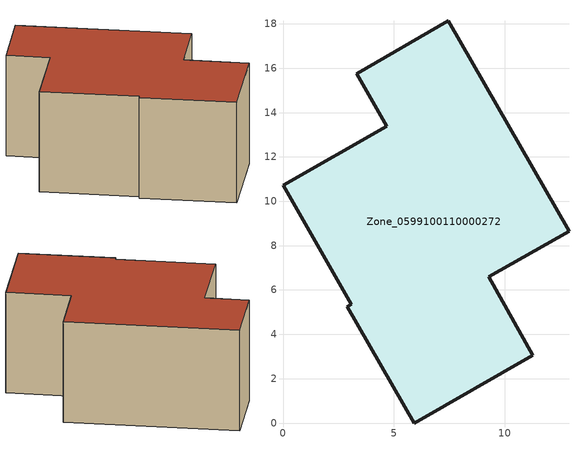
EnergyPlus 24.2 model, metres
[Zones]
Zone_0599100110000272
 floor ground (C_G): 4.67,13.39 3.33,15.76 7.44,18.13 12.9,8.65 9.28,6.59 11.27,3.06 5.91,0 2.9,5.25 3.08,5.36 0,10.73 z0
 wall outside (C_F): 3.08,5.36 2.9,5.25 5.91,0 11.27,3.06 9.28,6.59 12.9,8.65 7.44,18.13 3.33,15.76 4.67,13.39 0,10.73 3.08,5.36 z0:6.71
 roof outside (C_R): 4.67,13.39 0,10.73 3.08,5.36 2.9,5.25 5.91,0 11.27,3.06 9.28,6.59 12.9,8.65 7.44,18.13 3.33,15.76 z6.71
[BUILDING]
Pand.0599100110000272: North Axis=0; Terrain=City; Loads Convergence Tolerance Value=0.04; Temperature Convergence Tolerance Value=0.4; Solar Distribution=FullExterior; Maximum Number of Warmup Days=25; Minimum Number of Warmup Days=1
[Site:Location]
Rotterdam.The.Hague.AP_ZH_NLD Design_Conditions: Latitude=51.96; Longitude=4.45; Time Zone=1; Elevation=-4.5
[SITE:GROUNDTEMPERATURE:BUILDINGSURFACE]
18, 18, 18, 18, 18, 18, 18, 18, 18, 18, 18, 18
[MATERIAL] Thermal Absorptance=0.9; Solar Absorptance=0.7; Visible Absorptance=0.7
Name | Roughness | Thickness | Conductivity | Density | Specific Heat
G.D.2015-2018 | MediumSmooth | 0.15 | 0.0428571 | 540 | 1210
F.D.2015-2018 | Rough | 0.3 | 0.0666667 | 1920 | 840
R.D.2015-2018 | MediumRough | 0.2 | 0.0333333 | 1500 | 1000
[CONSTRUCTION]
C_G: G.D.2015-2018
C_F: F.D.2015-2018
C_R: R.D.2015-2018
[ZONE]
Zone_0599100110000272: Type=1; Multiplier=1; Ceiling Height=Autocalculate; Volume=Autocalculate; Floor Area=autocalculate; Part of Total Floor Area=Yes
[ZONEINFILTRATION:DESIGNFLOWRATE]
Infil_Zone_0599100110000272: Zone or ZoneList or Space or SpaceList=Zone_0599100110000272; Schedule=AlwaysOn; Design Flow Rate Calculation Method=Flow/Area; Flow Rate per Floor Area=0.0021; Constant Term Coefficient=1; Temperature Term Coefficient=0; Velocity Term Coefficient=0; Velocity Squared Term Coefficient=0
[HVACTEMPLATE:ZONE:IDEALLOADSAIRSYSTEM]
Zone_0599100110000272: Maximum Heating Supply Air Temperature=50; Minimum Cooling Supply Air Temperature=13; Maximum Heating Supply Air Humidity Ratio=0.0156; Minimum Cooling Supply Air Humidity Ratio=0.0077; Heating Limit=NoLimit; Cooling Limit=NoLimit; Dehumidification Control Type=ConstantSensibleHeatRatio; Cooling Sensible Heat Ratio=0.7; Dehumidification Setpoint=60; Humidification Control Type=None; Humidification Setpoint=30; Outdoor Air Method=None; Outdoor Air Flow Rate per Person=0.00944; Outdoor Air Flow Rate per Zone Floor Area=0; Outdoor Air Flow Rate per Zone=0; Demand Controlled Ventilation Type=None; Outdoor Air Economizer Type=NoEconomizer; Heat Recovery Type=None; Sensible Heat Recovery Effectiveness=0.7; Latent Heat Recovery Effectiveness=0.65
[ZONECONTROL:THERMOSTAT]
ThermostatControl_Zone_0599100110000272: Zone or ZoneList=Zone_0599100110000272; Control Type Schedule=DualSetpointControlType; Control 1=Thermostat_Zone_0599100110000272; Temperature Difference Between Cutout And Setpoint=0
[THERMOSTATSETPOINT:DUALSETPOINT]
Thermostat_Zone_0599100110000272: Heating Setpoint Temperature Schedule=HeatingSetpoint_Zone_0599100110000272; Cooling Setpoint Temperature Schedule=CoolingSetpoint_Zone_0599100110000272
[SCHEDULE:COMPACT]
HeatingSetpoint_Zone_0599100110000272: Through: 12/31, For: AllDays, Until: 24:00, 21
CoolingSetpoint_Zone_0599100110000272: Through: 12/31, For: AllDays, Until: 24:00, 24
DualSetpointControlType: Through: 12/31, For: AllDays, Until: 24:00, 4
AlwaysOn: Through: 12/31, For: AllDays, Until: 24:00, 1
